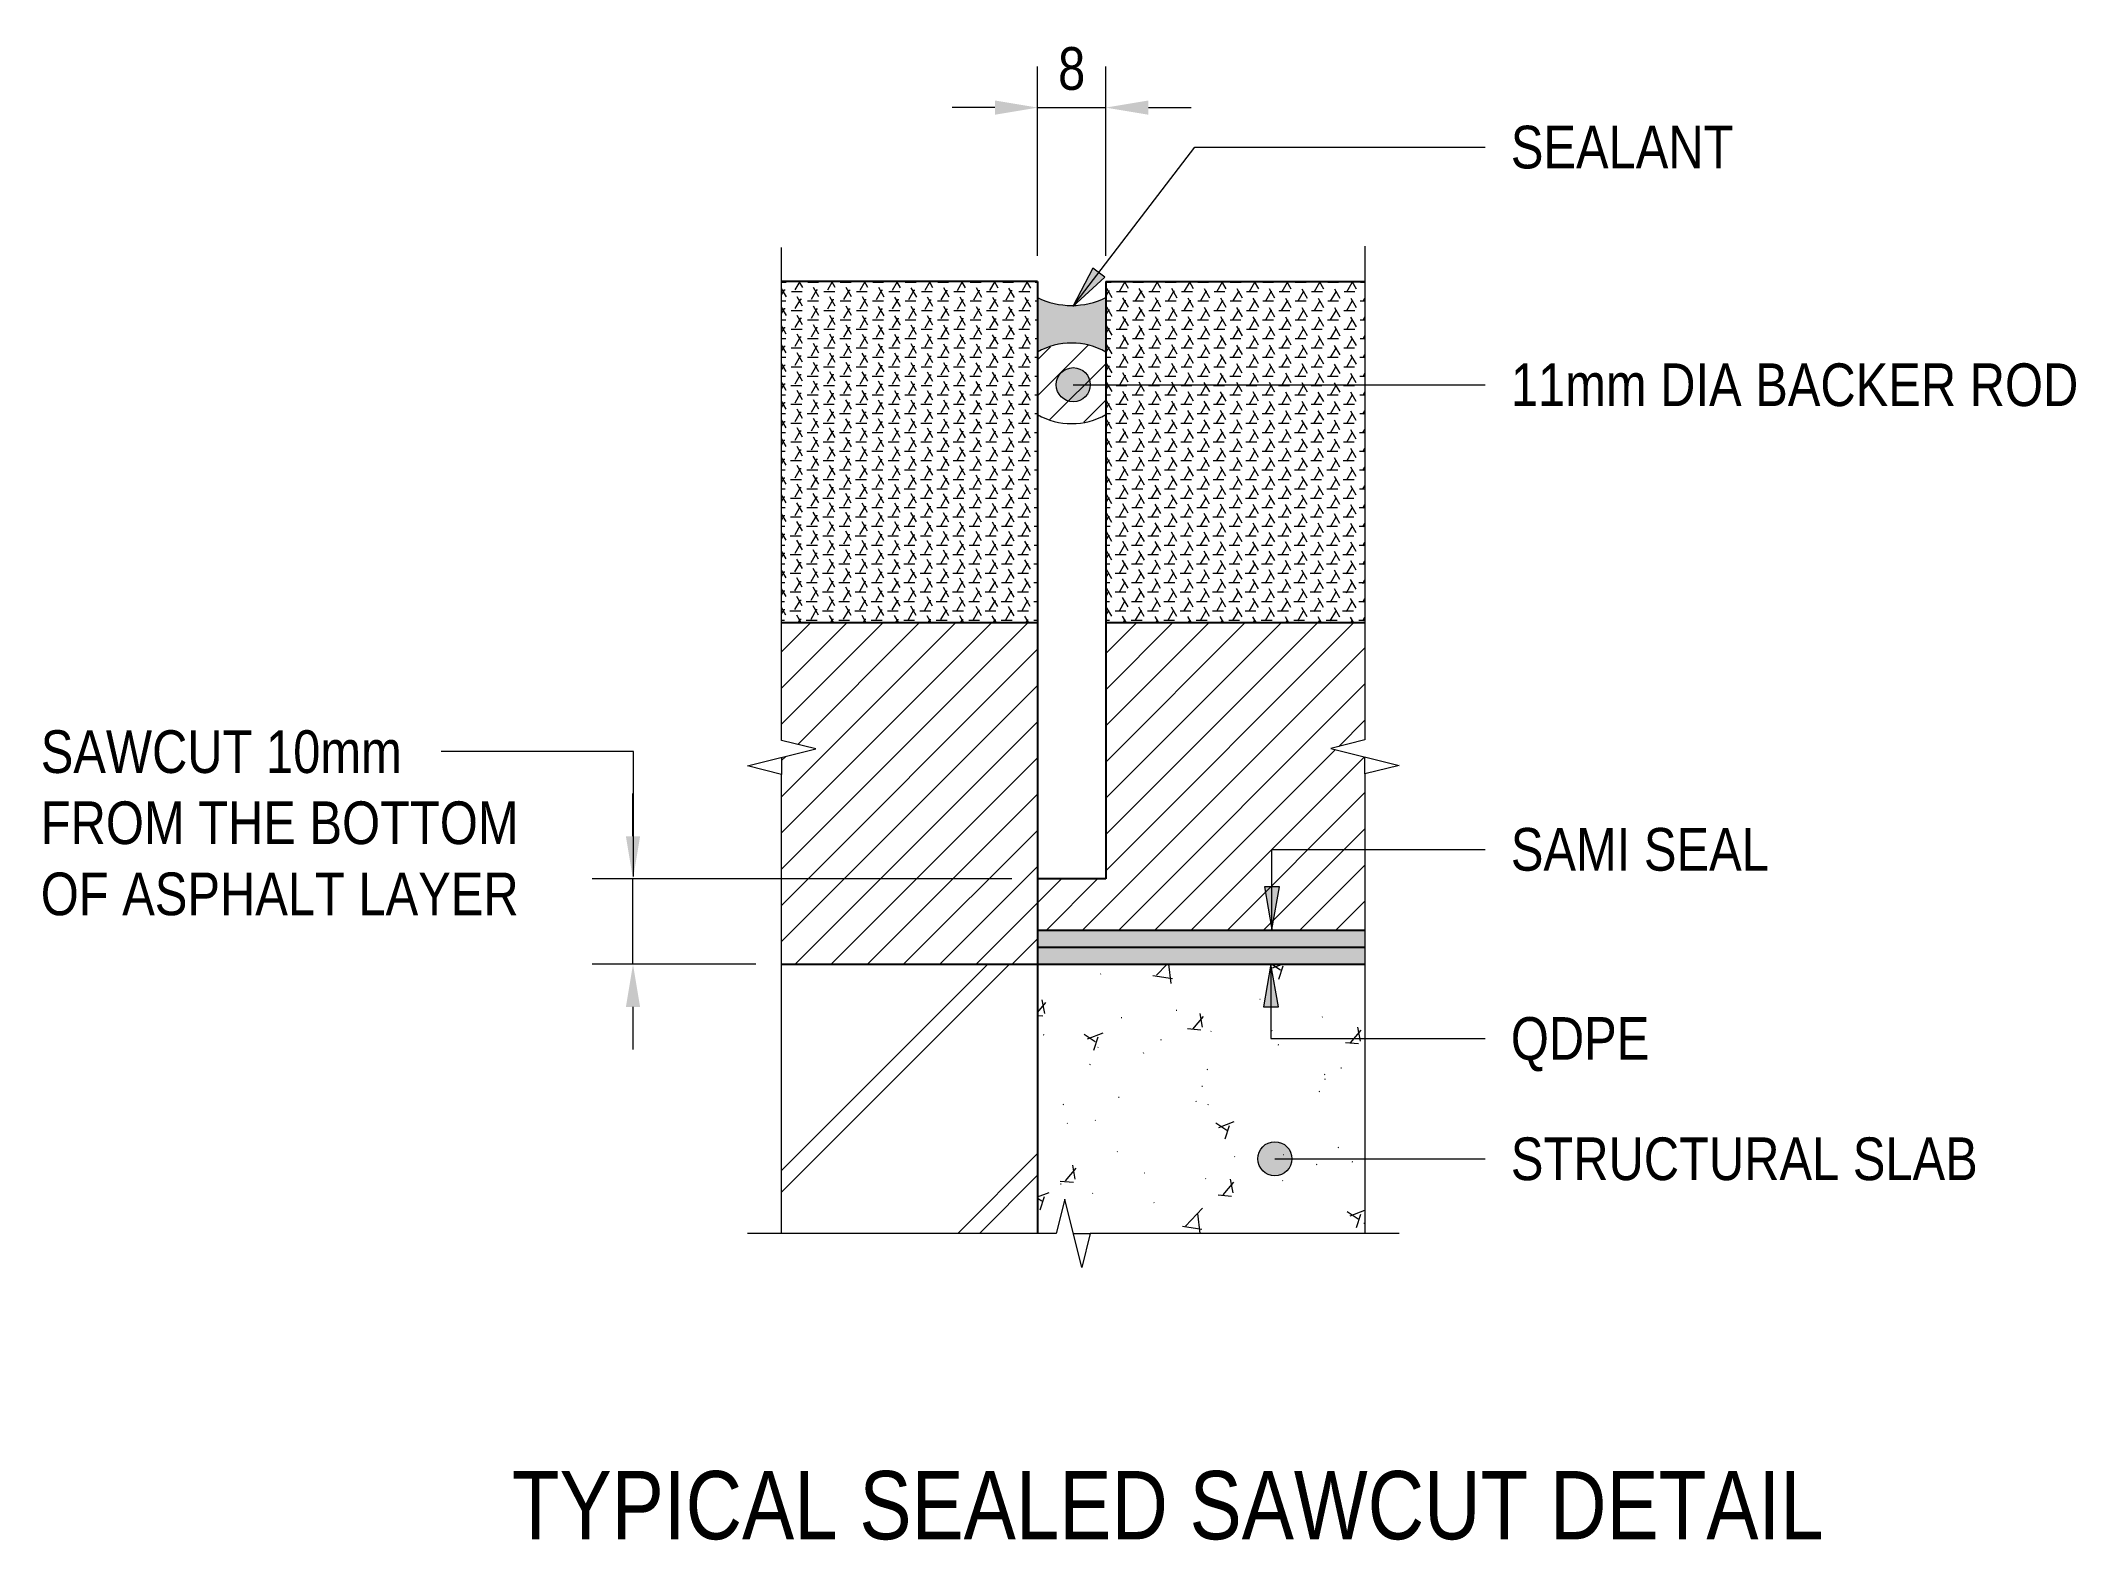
# Model space of a CAD drawing. Header units: metres. Extents: x 577.3 to 602, y 1.8 to 21.
# Drawn here: x 601.7889 to 602.0277, y 1.8216 to 1.9973 of the extents above.
import ezdxf

# ---------------------------------------------------------------- set-up
doc = ezdxf.new("R2010")
doc.units = ezdxf.units.M
doc.layers.get('Defpoints').update_dxf_attribs({"color": 41})
for name, color, linetype, lineweight in [('D-BDGE', 7, 'Continuous', 13), ('D-BDGE-LINE', 7, 'Continuous', 9), ('D-ENHA-TEXT', 7, 'Continuous', 9), ('D-ENHA-TEXT-DIMS', 7, 'Continuous', 9)]:
    doc.layers.add(name, color=color, linetype=linetype, lineweight=lineweight)
doc.styles.add('Arial Narrow_5', font='ARIALN.TTF', dxfattribs={"height": 0.005})
doc.styles.add('Arial Narrow_6', font='ARIALN.TTF', dxfattribs={"height": 0.008})
doc.dimstyles.new('Dimension_Standard_T__mm_', dxfattribs={"dimscale": 0.3048, "dimtxt": 0.005117154868091298, "dimasz": 0.01640419947506562, "dimexe": 0.01574803149606299, "dimexo": 0.00984251968503937, "dimgap": 0.006561679790026247, "dimtad": 1, "dimdec": 0, "dimlfac": 1000, "dimzin": 0, "dimdsep": 46, "dimtxsty": 'Arial Narrow_5', "dimsah": 1, "dimcen": 0.09, "dimaunit": 1, "dimadec": 4, "dimazin": 0, "dimtfac": 1, "dimtdec": 4, "dimtix": 1, "dimtmove": 0, "dimatfit": 3, "dimfxl": 1, "dimtvp": 1, "dimtolj": 1, "dimtzin": 0, "dimlwd": 18, "dimlwe": 18, "dimarcsym": 2})
pattern_1 = [(0, (598.974280182195, 0), (0.00191, 0.0011), [0.00127, -0.00254]), (120, (598.974280182195, 0), (-0.001907627944162882, 0.001104108521228278), [0.001269999999999999, -0.002539999999999999]), (59.99999999999999, (598.974280182195, 0), (2.372055837117858e-06, 0.002204108521228278), [0, -0.00254, 0.00127, 0])]
pattern_2 = [(45, (598.974280182195, 0), (-0.002121320343559643, 0.002121320343559643), [])]

# ---------------------------------------------------------------- blocks, each defined once
blk = doc.blocks.new('BREAK LINE - INPUT VIEW SCALE_R13 - Std Break-6258477-DRG-2871073 - DETAIL A')
at = {"layer": 'D-BDGE-LINE'}
for p, q in [((0.05476555518385335, 0.004), (0.05376555518385327, 0)), ((0.05676555518385333, -0.004), (0.05476555518385335, 0.004)), ((0.05376555518385327, 0), (-0.004000000000000004, 0)), ((0.05776555518385335, 0), (0.05676555518385333, -0.004)), ((0.1115311103677061, 0), (0.05776555518385335, 0))]:
    blk.add_line(p, q, dxfattribs=at)
blk = doc.blocks.new('BREAK LINE - INPUT VIEW SCALE_R13 - Std Break-6258478-DRG-2871073 - DETAIL A')
at = {"layer": 'D-BDGE-LINE'}
for p, q in [((0.05483164015324087, -0.004), (0.05683164015324085, 0.004)), ((0.05683164015324085, 0.004), (0.05783164015324083, 0)), ((-0.003999999999999971, 0), (0.0538316401532408, 0)), ((0.0538316401532408, 0), (0.05483164015324087, -0.004)), ((0.05783164015324083, 0), (0.1116632803064811, 0))]:
    blk.add_line(p, q, dxfattribs=at)
blk = doc.blocks.new('BREAK LINE - INPUT VIEW SCALE_R13 - Std Break-6258479-DRG-2871073 - DETAIL A')
at = {"layer": 'D-BDGE-LINE'}
for p, q in [((0.03318362518700405, 0.004), (0.032183625187004, 0)), ((0.03518362518700407, -0.004), (0.03318362518700405, 0.004)), ((0.032183625187004, 0), (-0.004000000000000004, 0)), ((0.03618362518700404, 0), (0.03518362518700407, -0.004)), ((0.07236725037400775, 0), (0.03618362518700404, 0))]:
    blk.add_line(p, q, dxfattribs=at)
blk = doc.blocks.new('DIMBLOCK11-DRG-2871073 - DETAIL A')
at = {"layer": 'D-ENHA-TEXT-DIMS', "color": 0, "lineweight": 18, "transparency": 16777216}
for p, q in [((601.9057688944293, 1.972078207652569), (601.9057688944293, 1.994262091168363)), ((601.9137688944294, 1.972078207652569), (601.9137688944294, 1.994262091168363)), ((601.9007688944293, 1.989462091168363), (601.8957688944294, 1.989462091168363)), ((601.9057688944293, 1.989462091168363), (601.9137688944294, 1.989462091168363)), ((601.9187688944294, 1.989462091168363), (601.9237688944294, 1.989462091168363))]:
    blk.add_line(p, q, dxfattribs=at)
at = {"layer": 'D-ENHA-TEXT-DIMS', "color": 0, "transparency": 16777216}
for points in [[(601.9007688944293, 1.990295424501696), (601.9007688944293, 1.98862875783503), (601.9057688944293, 1.989462091168363)], [(601.9187688944294, 1.990295424501696), (601.9187688944294, 1.98862875783503), (601.9137688944294, 1.989462091168363)]]:
    blk.add_solid(points, dxfattribs=at)
at = {"layer": 'Defpoints', "color": 0, "transparency": 16777216}
for p in [(601.9137688944294, 1.989462091168363), (601.9057688944293, 1.969078207652569), (601.9137688944294, 1.969078207652569)]:
    blk.add_point(p, dxfattribs=at)
at = {"layer": 'D-ENHA-TEXT-DIMS', "color": 0, "lineweight": 18, "transparency": 16777216, "insert": (601.9097688944294, 1.994014956106972), "char_height": 0.005, "width": 0.003801315044867821, "attachment_point": 5, "style": 'Arial Narrow_5'}
blk.add_mtext('\\A1;8', dxfattribs=at)
blk = doc.blocks.new('DIMBLOCK12-DRG-2871073 - DETAIL A')
at = {"layer": 'D-ENHA-TEXT-DIMS', "color": 0, "lineweight": 18, "transparency": 16777216}
for p, q in [((601.858353387459, 1.90407820765257), (601.858353387459, 1.90907820765257)), ((601.9027688944295, 1.89907820765257), (601.853553387459, 1.89907820765257)), ((601.858353387459, 1.88907820765257), (601.858353387459, 1.89907820765257)), ((601.8727688944296, 1.88907820765257), (601.853553387459, 1.88907820765257)), ((601.858353387459, 1.88407820765257), (601.858353387459, 1.87907820765257))]:
    blk.add_line(p, q, dxfattribs=at)
at = {"layer": 'D-ENHA-TEXT-DIMS', "color": 0, "transparency": 16777216}
for points in [[(601.8575200541256, 1.90407820765257), (601.8591867207924, 1.90407820765257), (601.858353387459, 1.89907820765257)], [(601.8575200541256, 1.88407820765257), (601.8591867207924, 1.88407820765257), (601.858353387459, 1.88907820765257)]]:
    blk.add_solid(points, dxfattribs=at)
at = {"layer": 'Defpoints', "color": 0, "transparency": 16777216}
for p in [(601.858353387459, 1.89907820765257), (601.9057688944296, 1.89907820765257), (601.8757688944296, 1.88907820765257)]:
    blk.add_point(p, dxfattribs=at)
at = {"layer": 'D-ENHA-TEXT-DIMS', "color": 0, "lineweight": 18, "transparency": 16777216, "insert": (601.8533844242938, 1.894078207652399), "char_height": 0.005, "attachment_point": 5, "rotation": 90, "style": 'Arial Narrow_5'}
blk.add_mtext('\\A1;\u200d', dxfattribs=at)

msp = doc.modelspace()

# ---------------------------------------------------------------- hatches: boundary and pattern name
at = {"layer": 'D-BDGE-LINE'}
h = msp.add_hatch(dxfattribs=at)
h.set_pattern_fill('FP_13', color=256, style=0, pattern_type=2)
h.set_pattern_definition(pattern_1)
h.paths.add_polyline_path([(601.9057688944293, 1.929078207652572), (601.9057688944293, 1.969078207652572), (601.8757688944294, 1.969078207652572), (601.8757688944294, 1.929078207652572)])
h = msp.add_hatch(dxfattribs=at)
h.set_pattern_fill('FP_13', color=256, style=0, pattern_type=2)
h.set_pattern_definition(pattern_1)
h.paths.add_polyline_path([(601.9441361448035, 1.929078207652571), (601.9441361448035, 1.969078207652572), (601.9137688944294, 1.969078207652572), (601.9137688944294, 1.929078207652571)])
at = {"layer": 'D-BDGE-LINE', "true_color": 0x808080}
msp.add_hatch(color=8, dxfattribs=at).paths.add_polyline_path([(601.9057688944293, 1.960815884077325), (601.9077156393677, 1.961605571428654), (601.9097688944294, 1.961872085563985), (601.9118374423247, 1.961603586406735), (601.9137688944294, 1.960815884077326), (601.9137688944294, 1.967203207652571), (601.9118221494912, 1.966509354679813), (601.9097688944294, 1.966274000789403), (601.907700346534, 1.966514805305491), (601.9057688944293, 1.967203207652573), (601.9057688944293, 1.961352882391824)])
at = {"layer": 'D-BDGE-LINE'}
h = msp.add_hatch(dxfattribs=at)
h.set_pattern_fill('FP_14', color=256, style=0, pattern_type=2)
h.set_pattern_definition(pattern_2)
h.paths.add_polyline_path([(601.9097688944294, 1.952431851698506), (601.9118374423247, 1.952700350855756), (601.9137688944294, 1.953488053185166), (601.9137688944294, 1.960815884077326), (601.9118221494912, 1.961605571428655), (601.9097688944294, 1.961872085563985), (601.907700346534, 1.961603586406734), (601.9057688944293, 1.960815884077325), (601.9057688944293, 1.953488053185166), (601.9077156393677, 1.952698365833836)])
h = msp.add_hatch(dxfattribs=at)
h.set_pattern_fill('FP_14', color=256, style=0, pattern_type=2)
h.set_pattern_definition(pattern_2)
h.paths.add_polyline_path([(601.9057688944293, 1.889078207652572), (601.9057688944293, 1.893078207652572), (601.9441361448035, 1.893078207652572), (601.9441361448035, 1.913378737438106), (601.9401361448034, 1.914378737438106), (601.9441361448035, 1.915378737438106), (601.9441361448035, 1.929078207652571), (601.9137688944294, 1.929078207652571), (601.9137688944294, 1.899078207652572), (601.9057688944293, 1.899078207652572), (601.9057688944293, 1.929078207652572), (601.8757688944294, 1.929078207652572), (601.8757688944294, 1.915312652468718), (601.8797688944294, 1.914312652468718), (601.8757688944294, 1.913312652468718), (601.8757688944294, 1.889078207652572)])
at = {"layer": 'D-BDGE-LINE', "true_color": 0x8000ff}
msp.add_hatch(color=190, dxfattribs=at).paths.add_polyline_path([(601.9441361448035, 1.891078207652572), (601.9441361448035, 1.893078207652572), (601.9057688944293, 1.893078207652572), (601.9057688944293, 1.891078207652572), (601.9137688944294, 1.891078207652572)])
at = {"layer": 'D-BDGE-LINE'}
h = msp.add_hatch(dxfattribs=at)
h.set_pattern_fill('FP_15', color=256, style=0, pattern_type=2)
h.set_pattern_definition([(45, (598.974280182195, 0), (-0.01400778533530551, 0.01400778533530551), []), (45, (598.976820182195, 0), (-0.01400778533530551, 0.01400778533530551), [])])
h.paths.add_polyline_path([(601.9057688944293, 1.857547097284865), (601.9057688944293, 1.889078207652572), (601.8757688944294, 1.889078207652572), (601.8757688944294, 1.857547097284865)])
at = {"layer": 'D-BDGE-LINE', "true_color": 0xff8000}
msp.add_hatch(color=30, dxfattribs=at).paths.add_polyline_path([(601.9057688944293, 1.889078207652572), (601.9441361448035, 1.889078207652572), (601.9441361448035, 1.891078207652572), (601.9057688944293, 1.891078207652572)])
at = {"layer": 'D-BDGE-LINE'}
h = msp.add_hatch(dxfattribs=at)
h.set_pattern_fill('FP_12', color=256, style=0, pattern_type=2)
h.set_pattern_definition([(49.99999999999999, (598.974280182195, 0), (0.01851131234352935, -0.001617193655780823), [0.00194, -0.02129]), (355, (598.974280182195, 0), (-0.003581410327474646, 0.0194160243115386), [0.00155, -0.01703]), (100.451, (598.975820182195, -0.00013), (0.01493005456185889, 0.01779341650105219), [0.00164, -0.01809]), (46.184, (598.974280182195, 0.005160000000000001), (0.02754396447663548, -0.004268374504403635), [0.0029, -0.03194]), (96.63599999999998, (598.976580182195, 0.00481), (0.02411689822393406, 0.02513537785784026), [0.00247, -0.02714]), (351.184, (598.974280182195, 0.005160000000000001), (0.02411804036219042, 0.02514064695046159), [0.00232, -0.02555]), (21, (598.976860182195, 0.00387), (0.01540632753853964, -0.01038889174913451), [0.00194, -0.02129]), (326, (598.976860182195, 0.00387), (0.006280703321408795, 0.01871793967797858), [0.00155, -0.01703]), (71.45100000000001, (598.978140182195, 0.00301), (0.02168453944522825, 0.00832423864676766), [0.00164, -0.01809]), (37.50000000000001, (598.974280182195, 0), (0.0003175756447582377, 0.008588011743695766), [7e-05, -0.01676, 7e-05, -0.01722, -0.0171]), (37.50000000000001, (598.974280182195, 0), (0.0003175756447582377, 0.008588011743695766), [-0.03412, 7e-05, -0.01703]), (7.499999999999999, (598.974280182195, 0), (0.006788899352326235, 0.01018324828254641), [7e-05, -0.00979, 7e-05, -0.01637, -0.006520000000000001]), (7.499999999999999, (598.974280182195, 0), (0.006788899352326235, 0.01018324828254641), [-0.0263, 7e-05, -0.00645]), (327.5, (598.968530182195, 0), (0.01377440024222428, -0.0005821494370105672), [7e-05, -0.006379999999999999, 7e-05, -0.02006, -0.02671]), (327.5, (598.968530182195, 0), (0.01377440024222428, -0.0005821494370105672), [-0.02658, 7e-05, -0.02664]), (317.5, (598.965940182195, 0), (0.01504791690509568, 0.002582169014091774), [7e-05, -0.008320000000000001, 7e-05, -0.0133, -0.01897]), (317.5, (598.965940182195, 0), (0.01504791690509568, 0.002582169014091774), [-0.02175, 7e-05, -0.0189])])
h.paths.add_polyline_path([(601.9109525196164, 1.857547097284865), (601.9441361448035, 1.857547097284865), (601.9441361448035, 1.889078207652572), (601.9057688944293, 1.889078207652572), (601.9057688944293, 1.857547097284865), (601.9079525196164, 1.857547097284868), (601.9089525196164, 1.861547097284866), (601.9099525196164, 1.857547097284865)])
at = {"layer": 'D-ENHA-TEXT'}
for points in [[(601.9099113524112, 1.96614428125197), (601.9136486214838, 1.969580863854211), (601.9122478561065, 1.970651833867879)], [(601.9332388231194, 1.893163661238491), (601.9341204580229, 1.898163661238491), (601.9323571882159, 1.898163661238491)], [(601.9331236224422, 1.889097397494838), (601.9322419875386, 1.884097397494839), (601.9340052573457, 1.884097397494839)]]:
    msp.add_hatch(color=256, dxfattribs=at).paths.add_polyline_path(points)
h = msp.add_hatch(color=256, dxfattribs=at)
edge = h.paths.add_edge_path()
edge.add_arc((601.9099527501385, 1.956989327039193), 0.002000000000000224, 0, 360)
h = msp.add_hatch(color=256, dxfattribs=at)
edge = h.paths.add_edge_path()
edge.add_arc((601.9335832344725, 1.866284776300996), 0.00199999999999978, 0, 360)

# ---------------------------------------------------------------- linework, layer by layer
at = {"layer": 'D-BDGE', "color": 7, "lineweight": 9, "true_color": 0xffffff}
for p, q in [((601.9057688944293, 1.969078207652569), (601.8757688944294, 1.969078207652569)), ((601.9057688944293, 1.96720320765257), (601.9057688944293, 1.969078207652569)), ((601.9441361448033, 1.969078207652569), (601.9137688944294, 1.969078207652569)), ((601.9137688944294, 1.969078207652569), (601.9137688944294, 1.967203207652569)), ((601.9057688944293, 1.929078207652569), (601.9057688944293, 1.953488053185164)), ((601.9137688944294, 1.953488053185163), (601.9137688944294, 1.929078207652569)), ((601.9057688944293, 1.929078207652569), (601.8757688944294, 1.929078207652569)), ((601.9057688944293, 1.899078207652569), (601.9057688944293, 1.929078207652569)), ((601.9441361448033, 1.929078207652569), (601.9137688944294, 1.929078207652569)), ((601.9137688944294, 1.929078207652569), (601.9137688944294, 1.899078207652569)), ((601.8757688944294, 1.913312652468716), (601.8757688944294, 1.911312652468716)), ((601.9441361448033, 1.911378737438103), (601.9441361448033, 1.913378737438103)), ((601.9137688944294, 1.899078207652569), (601.9057688944293, 1.899078207652569)), ((601.9057688944293, 1.889078207652569), (601.9057688944293, 1.89307820765257)), ((601.9057688944293, 1.89307820765257), (601.9441361448033, 1.89307820765257)), ((601.9057688944293, 1.889078207652569), (601.8757688944294, 1.889078207652569)), ((601.9057688944293, 1.89107820765257), (601.9441361448033, 1.89107820765257)), ((601.9441361448033, 1.89107820765257), (601.9057688944293, 1.89107820765257)), ((601.9057688944293, 1.889078207652569), (601.9441361448033, 1.889078207652569)), ((601.9441361448033, 1.889078207652569), (601.9057688944293, 1.889078207652569)), ((601.9057688944293, 1.857547097284863), (601.9057688944293, 1.889078207652569)), ((601.9099525196164, 1.857547097284863), (601.9119525196164, 1.857547097284863))]:
    msp.add_line(p, q, dxfattribs=at)
at = {"layer": 'D-BDGE', "lineweight": 25}
for p, q in [((601.9057688944293, 1.969078207652569), (601.8757688944294, 1.969078207652569)), ((601.9057688944293, 1.969078207652569), (601.9057688944293, 1.857547097284863)), ((601.9137688944294, 1.969078207652569), (601.9441361448033, 1.969078207652569)), ((601.9137688944294, 1.969078207652569), (601.9137688944294, 1.899078207652569)), ((601.9057688944293, 1.929078207652569), (601.8757688944294, 1.929078207652569)), ((601.9441361448033, 1.929078207652569), (601.9137688944294, 1.929078207652569)), ((601.9137688944294, 1.899078207652569), (601.9057688944293, 1.899078207652569)), ((601.9057688944293, 1.89307820765257), (601.9441361448033, 1.89307820765257)), ((601.8757688944294, 1.889078207652569), (601.9441361448033, 1.889078207652569)), ((601.9057688944293, 1.89107820765257), (601.9441361448033, 1.89107820765257))]:
    msp.add_line(p, q, dxfattribs=at)
at = {"layer": 'D-BDGE', "lineweight": 18}
for p, q in [((601.9057688944293, 1.96720320765257), (601.9057688944293, 1.960815884077322)), ((601.9137688944294, 1.960815884077323), (601.9137688944294, 1.967203207652569)), ((601.9057688944293, 1.960815884077322), (601.9057688944293, 1.953488053185163)), ((601.9137688944294, 1.953488053185163), (601.9137688944294, 1.960815884077323))]:
    msp.add_line(p, q, dxfattribs=at)
for centre, radius, start, end in [((601.9097688944294, 1.975348097238193), 0.009074096448826192, 243.8440917995499, 296.1559082004468), ((601.9097688944294, 1.953769672437038), 0.008102413126943214, 60.41724875636442, 119.5827512436371), ((601.9097688944294, 1.960534264825448), 0.008102413126943214, 240.417248756363, 299.5827512436355)]:
    msp.add_arc(centre, radius, start, end, dxfattribs=at)
at = {"layer": 'D-ENHA-TEXT'}
for p, q in [((601.9099113524112, 1.96614428125197), (601.9242027967883, 1.984836644455698)), ((601.9242027967883, 1.984836644455698), (601.9582416861496, 1.984836644455698)), ((601.9122478561065, 1.970651833867879), (601.9099113524112, 1.96614428125197)), ((601.9136486214838, 1.969580863854211), (601.9122478561065, 1.970651833867879)), ((601.9099113524112, 1.96614428125197), (601.9136486214838, 1.969580863854211)), ((601.9099527501385, 1.956989327039193), (601.9582416861496, 1.956989327039193)), ((601.8508387169758, 1.913995194536247), (601.8358607454336, 1.913995194536247)), ((601.8584302437791, 1.913995194536247), (601.8508387169758, 1.913995194536247)), ((601.8584302437791, 1.899354392844048), (601.8584302437791, 1.913995194536247)), ((601.9332388231194, 1.902545773656212), (601.9582416861496, 1.902545773656212)), ((601.9332388231194, 1.893163661238491), (601.9332388231194, 1.902545773656212)), ((601.9341204580229, 1.898163661238491), (601.9323571882159, 1.898163661238491)), ((601.9323571882159, 1.898163661238491), (601.9332388231194, 1.893163661238491)), ((601.9332388231194, 1.893163661238491), (601.9341204580229, 1.898163661238491)), ((601.9331236224422, 1.889097397494838), (601.9322419875386, 1.884097397494839)), ((601.9340052573457, 1.884097397494839), (601.9331236224422, 1.889097397494838)), ((601.9331236224422, 1.889097397494838), (601.9331236224422, 1.880384465030812)), ((601.9322419875386, 1.884097397494839), (601.9340052573457, 1.884097397494839)), ((601.9331236224422, 1.880384465030812), (601.9582416861496, 1.880384465030812)), ((601.9335832344725, 1.866284776300996), (601.9582416861496, 1.866284776300996))]:
    msp.add_line(p, q, dxfattribs=at)
for centre, radius in [((601.9099527501385, 1.956989327039193), 0.002000000000000224), ((601.9335832344725, 1.866284776300996), 0.00199999999999978)]:
    msp.add_circle(centre, radius, dxfattribs=at)

# ---------------------------------------------------------------- block references
at = {"layer": 'D-BDGE-LINE', "rotation": 270}
for name, p in [('BREAK LINE - INPUT VIEW SCALE_R13 - Std Break-6258477-DRG-2871073 - DETAIL A', (601.8757688944294, 1.969078207652569)), ('BREAK LINE - INPUT VIEW SCALE_R13 - Std Break-6258478-DRG-2871073 - DETAIL A', (601.9441361448033, 1.969210377591345))]:
    msp.add_blockref(name, p, dxfattribs=at)
at = {"layer": 'D-BDGE-LINE'}
msp.add_blockref('BREAK LINE - INPUT VIEW SCALE_R13 - Std Break-6258479-DRG-2871073 - DETAIL A', (601.8757688944294, 1.857547097284863), dxfattribs=at)

# ---------------------------------------------------------------- texts
at = {"layer": 'D-ENHA-TEXT', "attachment_point": 1, "bg_fill": 3, "box_fill_scale": 1, "bg_fill_color": 256, "bg_fill_transparency": 0}
for s, insert, char_height, style in [('SEALANT', (601.9612416861496, 1.987336644455698), 0.005, 'Arial Narrow_5'), ('11mm DIA BACKER ROD', (601.9612416861496, 1.959489327039193), 0.005, 'Arial Narrow_5'), ('SAWCUT 10mm ', (601.7889399121003, 1.916495194536247), 0.005, 'Arial Narrow_5'), ('FROM THE BOTTOM ', (601.7889399121003, 1.908160819536247), 0.005, 'Arial Narrow_5'), ('SAMI SEAL', (601.9612416861496, 1.905045773656213), 0.005, 'Arial Narrow_5'), ('OF ASPHALT LAYER', (601.7889399121003, 1.899826444536247), 0.005, 'Arial Narrow_5'), ('QDPE', (601.9612416861496, 1.882884465030812), 0.005, 'Arial Narrow_5'), ('STRUCTURAL SLAB', (601.9612416861496, 1.868784776300996), 0.005, 'Arial Narrow_5'), ('TYPICAL SEALED SAWCUT DETAIL', (601.8441524784467, 1.829698689350053), 0.008, 'Arial Narrow_6')]:
    msp.add_mtext(s, dxfattribs=dict(at, insert=insert, char_height=char_height, style=style))

# ---------------------------------------------------------------- dimensions: what is measured, and where the dimension line sits
at = {"layer": 'D-ENHA-TEXT-DIMS', "lineweight": 18}
dim = msp.add_linear_dim(base=(601.9137688944294, 1.989462091168363), p1=(601.9057688944293, 1.969078207652569), p2=(601.9137688944294, 1.969078207652569), dimstyle='Dimension_Standard_T__mm_', override={"dimpost": '<>', "dimfxl": 0.008000000000038199}, dxfattribs=at)
dim.commit()
dim.dimension.update_dxf_attribs({"geometry": 'DIMBLOCK11-DRG-2871073 - DETAIL A', "text_midpoint": (601.9097688944294, 1.994014956106972)})
dim = msp.add_linear_dim(base=(601.858353387459, 1.89907820765257), p1=(601.8757688944294, 1.889078207652569), p2=(601.9057688944293, 1.899078207652569), angle=89.99999999999991, text='\u200d', dimstyle='Dimension_Standard_T__mm_', override={"dimpost": '<>', "dimfxl": 0.03162277660165791}, dxfattribs=at)
dim.commit()
dim.dimension.update_dxf_attribs({"geometry": 'DIMBLOCK12-DRG-2871073 - DETAIL A', "text_midpoint": (601.8533844242938, 1.894078207652399)})

doc.saveas('drawing.dxf')
